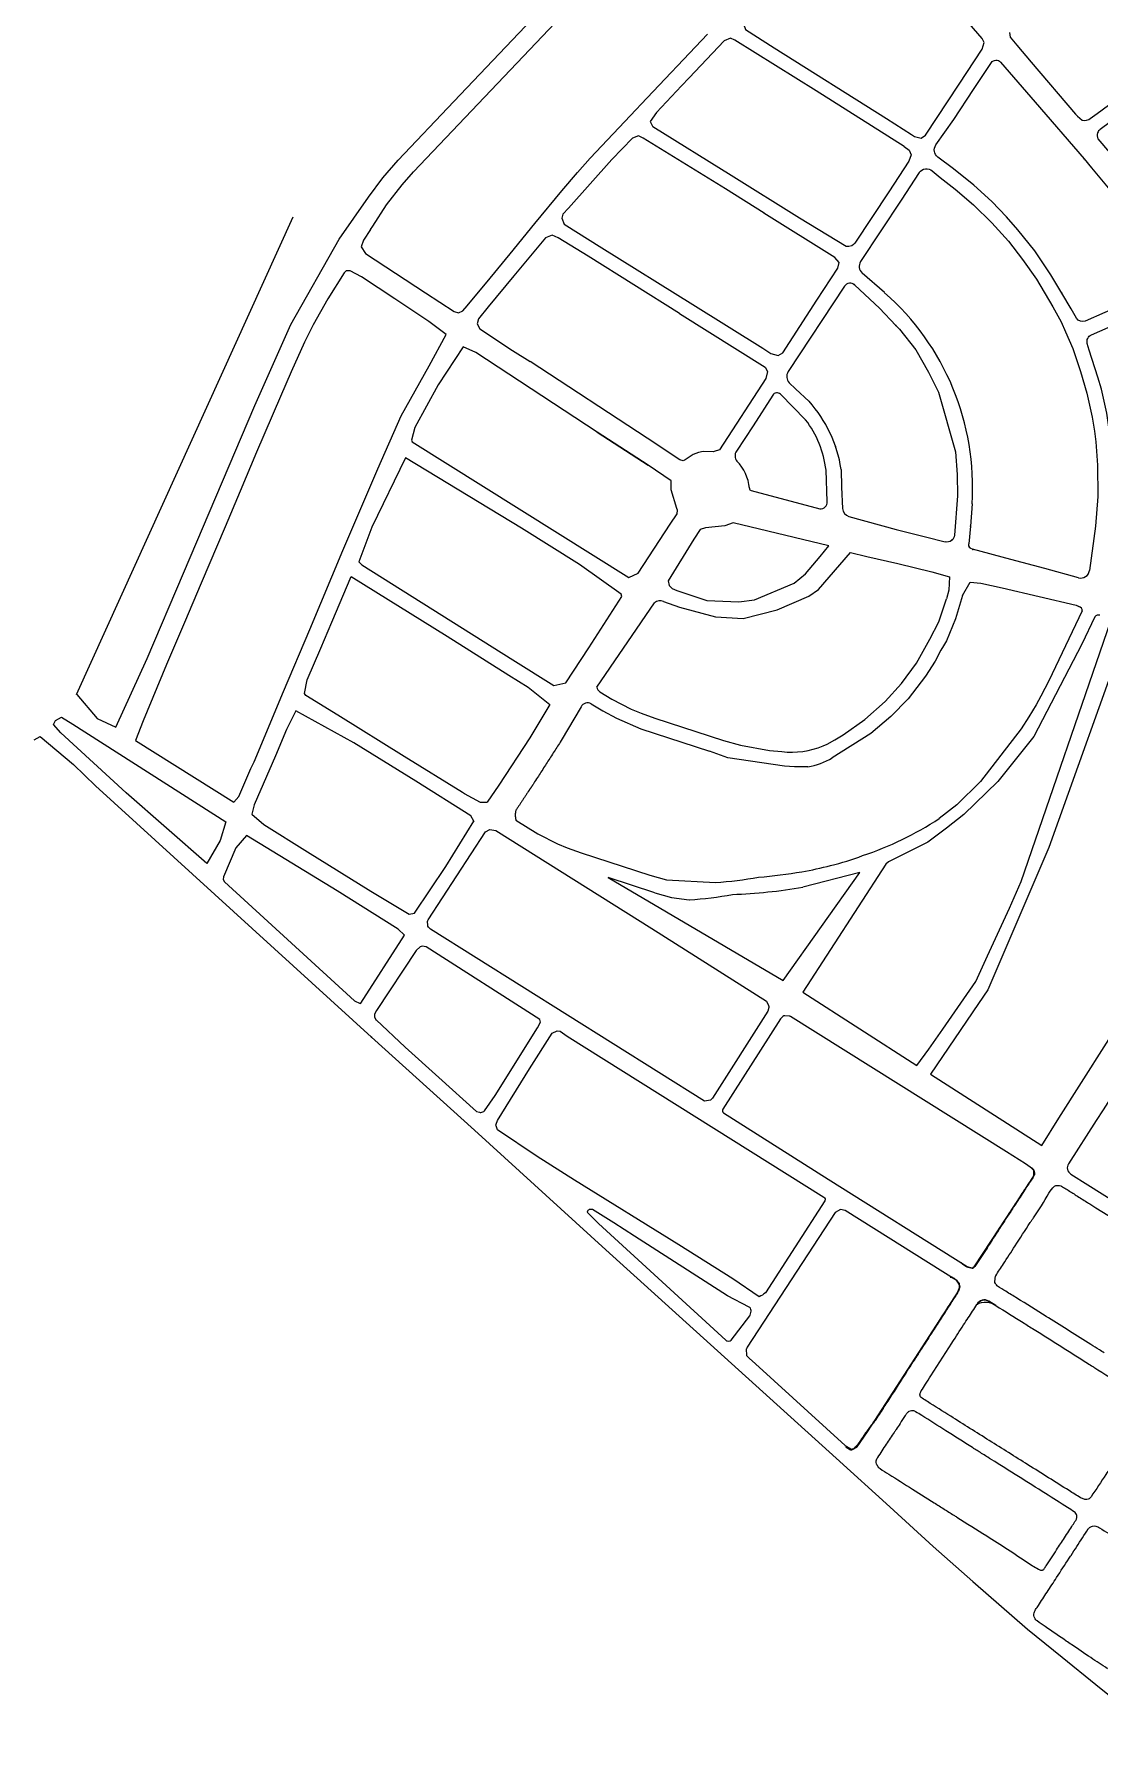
# Model space of a CAD drawing. Header units: millimetres. Extents: x 459866 to 460653, y 1408348 to 1409443.
# Drawn here: x 459866 to 460292, y 1408348 to 1409029 of the extents above; entities that cross this region are included whole.
import ezdxf

# ---------------------------------------------------------------- set-up
doc = ezdxf.new("R2010")
doc.units = ezdxf.units.MM
doc.header["$LTSCALE"] = 2
doc.layers.add('Réseau routier', color=7, linetype='Continuous')

# ---------------------------------------------------------------- blocks, each defined once
blk = doc.blocks.new('TCPOINT')
at = {"color": 0}
blk.add_point((0, 0), dxfattribs=at)

msp = doc.modelspace()

# ---------------------------------------------------------------- linework, layer by layer
at = {"layer": 'Réseau routier', "linetype": 'Continuous'}
for p, q in [((459883.34, 1408765.15), (459969.81, 1408955.82)), ((460231.46, 1408806.82), (460230.58, 1408803.4, 346.48)), ((460091.03, 1408768.07, 393.8), (460114.07, 1408801.77, 189.44)), ((460282.33, 1408800.86), (460283.42, 1408800.36)), ((460289.72, 1408796.14, 197.64), (460284.65, 1408785.24, -2.49)), ((460112.11, 1408693.02, 147.98), (460118.79, 1408691.22, 147.98)), ((460118.79, 1408691.22, 147.98), (460138.34, 1408690.12)), ((460114.17, 1408685.99, 108.55), (460120.84, 1408684.19, 108.55)), ((460120.84, 1408684.19, 108.55), (460127.91, 1408683.23))]:
    msp.add_line(p, q, dxfattribs=at)
at = {"layer": 'Réseau routier'}
for p, q in [((460205.83, 1408925.54), (460196.9, 1408933.36)), ((460189.85, 1408928.1), (460167.36, 1408894.01)), ((460072.14, 1408761.01), (460072.14, 1408761.01)), ((460084.68, 1408760.22, 189.44), (460076.75, 1408746.76, 189.44)), ((460041.84, 1408714.59), (460041.69, 1408714.34))]:
    msp.add_line(p, q, dxfattribs=at)
at = {"layer": 'Réseau routier', "linetype": 'Continuous', "flags": 128}
for points in [[(459883.35, 1408765.15), (459891.51, 1408755.55), (459899.04, 1408752.08), (459899.03, 1408752.08), (459911.48, 1408779.54), (459926.03, 1408813.57), (459954.5, 1408880.55), (459968.82, 1408912.81), (459988.16, 1408946.94), (459999.9, 1408963.64), (460005.58, 1408971.36), (460011.68, 1408978.47), (460033.91, 1409001.85), (460085.86, 1409056.56), (460107.62, 1409079.07), (460142.77, 1409116.33), (460147.55, 1409121.63), (460148.28, 1409123.57), (460148.19, 1409126.07)], [(460255.66, 1409029.36), (460255.97, 1409027.52), (460258.6, 1409024.33), (460264.42, 1409017.48), (460282.09, 1408996.83), (460282.86, 1408996.02), (460284.67, 1408994.32), (460285.57, 1408994.2), (460286.45, 1408994.34), (460287.34, 1408994.65), (460287.98, 1408995.07), (460290.74, 1408997.08), (460308.23, 1409009.93), (460319.52, 1409018.27), (460327.7, 1409024.38), (460347.21, 1409038.66)], [(460106.69, 1408998.59), (460108.74, 1409000.8), (460135.14, 1409028.71)], [(460213.65, 1408983.84), (460178.52, 1409006.05), (460146.11, 1409026.34), (460144.3, 1409027.04), (460141.83, 1409026.08), (460127.78, 1409011.27), (460124.75, 1409008.02), (460114.77, 1408997.4), (460112.32, 1408993.9), (460113.33, 1408991.76)], [(460157.73, 1408957.3), (460142.36, 1408966.96), (460109.5, 1408987.25), (460107.57, 1408988.19), (460105.17, 1408987.24), (460096.97, 1408978.71), (460079.64, 1408959.26), (460077.47, 1408956.87), (460077.03, 1408955.3), (460078.01, 1408952.82), (460092.96, 1408943.49), (460129.26, 1408920.87), (460157.19, 1408903.39), (460160.5, 1408901.29), (460163.35, 1408900.47), (460165.29, 1408901.59), (460178.87, 1408922.51), (460187.25, 1408935.33), (460187.69, 1408937.53), (460185.97, 1408939.63), (460157.68, 1408957.21)], [(459906.82, 1408746.84), (459946.06, 1408722.16), (459948.03, 1408724.49), (459952.82, 1408735.67), (459954.15, 1408738.32), (459965.9, 1408766.31), (459976.36, 1408791.16), (459989.64, 1408822.64), (460003.57, 1408855.19), (460012.84, 1408876.44), (460024.1, 1408896.39), (460030.87, 1408908.9), (460023.88, 1408914.04), (460010.3, 1408923.01), (459997.02, 1408931.79), (459992.53, 1408934.31), (459990.94, 1408934.26), (459990.12, 1408933.49), (459983.61, 1408923.11), (459977.71, 1408912.67), (459974.29, 1408905.83), (459968.92, 1408894), (459964.68, 1408884.11), (459955.17, 1408861.82), (459948.58, 1408846.32), (459942.58, 1408832.07), (459933.05, 1408809.64), (459926.39, 1408793.97), (459919.19, 1408777.1), (459909.87, 1408754.64), (459906.82, 1408746.84)], [(460057.86, 1408932.2), (460047.59, 1408919.82), (460043.7, 1408915.1), (460043.26, 1408913.16), (460044.28, 1408911.15), (460057.38, 1408902.5), (460064.43, 1408898.06)], [(460211.86, 1408910.98), (460218.38, 1408902.68), (460223.36, 1408893.87), (460227.32, 1408885.84), (460234.17, 1408862.01)]]:
    msp.add_lwpolyline(points, dxfattribs=at)
at = {"layer": 'Réseau routier', "color": 7, "linetype": 'Continuous', "flags": 128}
for points in [[(460199.45, 1409079.89), (460198.38, 1409081.2), (460196.66, 1409081.99), (460194.52, 1409081.29), (460182.22, 1409068.36), (460177.21, 1409063.12), (460167.32, 1409052.63), (460150.11, 1409034.59), (460149.52, 1409032.81), (460150.35, 1409030.58), (460161.83, 1409023.23), (460206.65, 1408995.06), (460216.61, 1408988.67), (460217.77, 1408987.91), (460220.41, 1408987.19), (460222.21, 1408988.37), (460235.59, 1409008.68), (460244.85, 1409022.69), (460245.64, 1409025.4), (460244.79, 1409026.98), (460225.93, 1409048.97), (460214.38, 1409062.46), (460199.45, 1409079.89)], [(460000.67, 1408950.74), (460001.6, 1408952.03), (460007.03, 1408960.53), (460013.26, 1408968.57), (460017.79, 1408973.7), (460059.06, 1409017.17), (460089.46, 1409049.26)], [(460000.66, 1408950.73), (459997.88, 1408946.48), (459996.93, 1408943.84), (459998.71, 1408941.22), (460022.56, 1408925.46), (460034.1, 1408917.97), (460035.73, 1408917.55), (460037.5, 1408918.31), (460039.21, 1408920.3), (460048.39, 1408931.36), (460056.34, 1408941.02), (460066.28, 1408953.17), (460076.99, 1408966.13), (460083.26, 1408973.52), (460088.39, 1408979.25), (460106.69, 1408998.59)], [(460213.65, 1408983.84), (460215.7, 1408982.38), (460216.45, 1408980.53), (460215.5, 1408977.97), (460207.56, 1408965.79), (460194.01, 1408945.32), (460193.46, 1408944.72), (460192.8, 1408944.28), (460191.63, 1408943.94), (460190.51, 1408943.95), (460171.92, 1408955.31), (460144.65, 1408972.3), (460113.37, 1408991.72)], [(460124.04, 1408917.17), (460087.51, 1408940.06), (460075.6, 1408947.41), (460073.13, 1408948.51), (460070.52, 1408947.48), (460057.86, 1408932.2)], [(460124.04, 1408917.17), (460158.23, 1408895.74), (460159.17, 1408894.05), (460158.51, 1408891.3), (460139.9, 1408862.79), (460137.84, 1408862.1), (460137.52, 1408862.07), (460133.46, 1408862.18), (460131.58, 1408861.7), (460129.43, 1408860.92), (460126.25, 1408858.84), (460125.51, 1408858.38), (460124.16, 1408858.8), (460111.04, 1408867.44), (460064.41, 1408898.07), (460064.39, 1408898.11)]]:
    msp.add_lwpolyline(points, dxfattribs=at)
at = {"layer": 'Réseau routier', "flags": 128}
for points in [[(460316.61, 1408956.91), (460317.15, 1408956.24, 0.199192), (460317.76, 1408955.92, 0.083538), (460318.5, 1408956.2), (460339.49, 1408969.25), (460359.79, 1408983.68), (460378.92, 1408998.12, 0.185273), (460379.5, 1408999.65, 0.19267), (460378.91, 1409001.84), (460374.78, 1409008.23), (460367.98, 1409017.12), (460354.15, 1409034.58, 0.186748), (460352.61, 1409035.09, 0.114193), (460351.16, 1409034.52), (460291.91, 1408990.69, 0.150333), (460290.88, 1408989.28, 0.197398), (460291.04, 1408986.91)], [(460254.47, 1408582.64), (460168.25, 1408636.67, 0.114574), (460167.82, 1408636.81), (460166.04, 1408637, 0.221369), (460165.24, 1408636.72), (460164.26, 1408635.78), (460141.29, 1408599.66, 0.414214), (460141.6, 1408598.28), (460183.35, 1408571.73), (460238.76, 1408536.86, 0.068031), (460239.01, 1408536.75), (460240.48, 1408536.31, 0.331057), (460241.6, 1408536.72), (460265.22, 1408572.61, 0.148703), (460265.39, 1408573.17), (460265.37, 1408575.04, 0.235763), (460264.96, 1408575.83), (460262.12, 1408577.94)]]:
    msp.add_lwpolyline(points, format="xyb", close=True, dxfattribs=at)
at = {"layer": 'Réseau routier', "linetype": 'Continuous', "flags": 128}
for points in [[(460280.36, 1408919.06), (460276.63, 1408925.31), (460272.24, 1408932.59), (460265.77, 1408942.24), (460259.09, 1408950.67), (460254.54, 1408955.82), (460248.66, 1408961.92), (460241.47, 1408968.47), (460233.33, 1408974.98), (460227.09, 1408979.66, -0.40697), (460226.34, 1408984.49), (460233.55, 1408994.61), (460241.28, 1409006.58), (460248.5, 1409017.33, -0.494584), (460252.15, 1409017.55), (460265.96, 1409001.58), (460285.48, 1408978.97), (460288.4, 1408975.38)], [(460219.69, 1408973.44, -0.451357), (460224.89, 1408974.18), (460228.07, 1408971.46), (460234.08, 1408966.87), (460241.36, 1408960.64), (460248.71, 1408953.35), (460255.29, 1408946.05), (460260.97, 1408938.73), (460266.43, 1408930.93), (460273.05, 1408919.94)], [(460288.4, 1408975.38), (460295.81, 1408966.56), (460307.05, 1408953.31), (460325.16, 1408933.55, -0.512043), (460324.67, 1408931.17), (460315.76, 1408927.19), (460308.79, 1408924.14), (460293.8, 1408917.61), (460285.93, 1408914.19, -0.381912), (460282.52, 1408915.32), (460280.36, 1408919.06)]]:
    msp.add_lwpolyline(points, format="xyb", dxfattribs=at)
at = {"layer": 'Réseau routier'}
for points in [[(460219.69, 1408973.44), (460212.46, 1408962.46), (460196.28, 1408937.92, 0.3749), (460196.9, 1408933.36)], [(460211.86, 1408910.98), (460210.4, 1408912.49), (460203.81, 1408919.33), (460193.95, 1408928.58, 0.465031), (460189.85, 1408928.1)], [(460167.36, 1408894.01, 0.35539), (460167.8, 1408889.61), (460170.29, 1408887.12), (460175.72, 1408882.17)], [(460234.17, 1408862.01), (460234.85, 1408852.95), (460234.98, 1408844.41), (460233.8, 1408828.79, -0.4657), (460230.07, 1408826.1)], [(460283.23, 1408811.75), (460269.79, 1408815.44), (460256.25, 1408819.06), (460240.97, 1408823.11, -0.367203), (460239.49, 1408825.24)]]:
    msp.add_lwpolyline(points, format="xyb", dxfattribs=at)
at = {"layer": 'Réseau routier', "flags": 128}
for points in [[(460296.42, 1408835.88), (460297, 1408845.81), (460296.12, 1408866.37), (460294.53, 1408877.47), (460292.4, 1408886.97), (460291.04, 1408891.82), (460287.52, 1408902.55), (460286.77, 1408905.19, -0.375495), (460288.46, 1408908.76), (460307.19, 1408916.92), (460317.65, 1408921.51), (460329.11, 1408926.54, -0.369711), (460332.22, 1408925.6), (460337.2, 1408917.8)], [(460174.34, 1408874.84), (460164.3, 1408885.01, 0.480825), (460161.19, 1408884.68), (460153.36, 1408872.45), (460146.73, 1408862.31, 0.340563), (460146.93, 1408858.3)], [(460188.5, 1408855.02), (460188.69, 1408847.98), (460189.05, 1408839.45, 0.326478), (460191.62, 1408836.22), (460210.54, 1408831.06), (460222.12, 1408828.12), (460230.07, 1408826.1)], [(460151.83, 1408847.93), (460151.88, 1408847.44, 0.313045), (460152.62, 1408846.57), (460179.99, 1408839.25, 0.482151), (460182.89, 1408842.18)], [(460234.85, 1408531.21), (460190.08, 1408559.24), (460188.27, 1408559.59), (460186.15, 1408558.5), (460151.01, 1408504.77), (460150.72, 1408504.1, 0.110678), (460150.64, 1408503.67), (460150.7, 1408501.75, 0.179317), (460150.96, 1408501.11), (460151.73, 1408500.27), (460154.28, 1408498), (460190.09, 1408465.47), (460192.41, 1408464.12, 0.240971), (460193.32, 1408464.07), (460194.53, 1408464.61, 0.139814), (460194.95, 1408464.96), (460198.99, 1408470.91), (460235.57, 1408527.41, 0.137796), (460235.73, 1408527.93), (460235.78, 1408529.76, 0.190756), (460235.53, 1408530.45), (460234.85, 1408531.21)]]:
    msp.add_lwpolyline(points, format="xyb", dxfattribs=at)
for points in [[(460273.05, 1408919.94), (460276.35, 1408913.87), (460278.07, 1408909.93), (460280.93, 1408903.2), (460284.08, 1408894.07), (460286.61, 1408885.43), (460288.69, 1408875.82), (460289.64, 1408870.23), (460290.17, 1408866.05), (460290.78, 1408856.7), (460290.95, 1408844.25), (460290.11, 1408832.36), (460287.62, 1408814.64)], [(460182.89, 1408842.18), (460182.48, 1408854.73)], [(459866.35, 1408747.14), (459868.79, 1408748.45), (459882.1, 1408737.18), (459890.87, 1408728.76), (460000.98, 1408628.43), (460042.12, 1408591.29), (460094.57, 1408543.6), (460186.47, 1408460.46), (460207.89, 1408441.02), (460225.28, 1408425.22), (460241.04, 1408411.15), (460262.94, 1408392.22), (460276.75, 1408381.02), (460290.15, 1408370.13), (460299.74, 1408362.35), (460317.01, 1408348.38)]]:
    msp.add_lwpolyline(points, dxfattribs=at)
at = {"layer": 'Réseau routier', "linetype": 'Continuous'}
for points in [[(460091.09, 1408869.86), (460042.72, 1408901.69), (460037.63, 1408903.9), (460027.65, 1408888.75), (460018.29, 1408871.79), (460016.97, 1408866.65), (460017.26, 1408866.06), (460103.77, 1408811.93), (460107.44, 1408813.61), (460120.24, 1408833.19), (460123.06, 1408837.29), (460123.23, 1408838.7), (460122.88, 1408839.46), (460120.71, 1408846.89), (460120.6, 1408850.41), (460111.48, 1408856.64)], [(460236.98, 1408804.71), (460239.98, 1408810.07), (460244.3, 1408809.65), (460252.78, 1408807.76), (460282.33, 1408800.86)]]:
    msp.add_lwpolyline(points, dxfattribs=at)
at = {"layer": 'Réseau routier', "flags": 128}
msp.add_lwpolyline([(460091.09, 1408869.86), (460111.48, 1408856.64)], close=True, dxfattribs=at)
at = {"layer": 'Réseau routier', "linetype": 'Continuous'}
msp.add_lwpolyline([(460014.58, 1408859.65), (460001.21, 1408832.02), (459996.03, 1408818.18), (459997.14, 1408816.94), (460057.47, 1408779.06), (460073.78, 1408768.76), (460078.62, 1408769.86), (460087.78, 1408783.74), (460101, 1408804.23), (460100.76, 1408805.28), (460084.08, 1408817.12), (460060.95, 1408831.61)], close=True, dxfattribs=at)
at = {"layer": 'Réseau routier'}
for points in [[(460240.77, 1408841.24), (460240.18, 1408832.38), (460239.49, 1408825.24)], [(460179.52, 1408807.06), (460179.52, 1408807.06), (460192.25, 1408821.82), (460198.77, 1408820.28), (460211.09, 1408817.47), (460224.69, 1408814.13), (460231.78, 1408812.11), (460231.46, 1408806.82)]]:
    msp.add_lwpolyline(points, dxfattribs=at)
msp.add_lwpolyline([(460169.77, 1408809.67), (460174.34, 1408813.39), (460180.1, 1408820.22), (460183.65, 1408824.44), (460145.39, 1408833.64), (460142.08, 1408832.43), (460134.38, 1408831.68), (460132.26, 1408831.02), (460129.66, 1408827.11), (460119.52, 1408810.57), (460119.91, 1408808.67), (460121.05, 1408807.52), (460122.89, 1408806.72), (460134.87, 1408802.69), (460147.7, 1408802.13), (460153.98, 1408802.98)], close=True, dxfattribs=at)
at = {"layer": 'Réseau routier', "linetype": 'Continuous', "flags": 128}
for points in [[(459985.14, 1408793.99), (459992.87, 1408812.24), (460031.2, 1408788.46), (460055.9, 1408772.91), (460063.55, 1408768.07), (460072.22, 1408761.14), (460064.23, 1408747.89), (460051.81, 1408728.96), (460047.27, 1408722.25), (460046.89, 1408722.03), (460044.5, 1408722.03), (460038.16, 1408725.59), (460037.31, 1408726.1), (460014.13, 1408740.46), (459987.56, 1408756.96), (459974.83, 1408764.8), (459974.23, 1408765.63), (459975.35, 1408770.99), (459980.78, 1408783.63)], [(459962.7, 1408740.74), (459954.15, 1408721.08), (459953.25, 1408717.47), (459958.1, 1408713.32), (459975.49, 1408702.44), (460000.74, 1408686.68), (460016.07, 1408677.47), (460018.18, 1408677.88), (460024.43, 1408687.2), (460030.66, 1408696.6), (460041.84, 1408714.59), (460040.73, 1408716.82), (460018.71, 1408730.63), (459993.96, 1408745.91), (459970.77, 1408758.62), (459967.16, 1408751.15)], [(459940.66, 1408706.87), (459935.25, 1408697.76), (459903.14, 1408725.96), (459877, 1408749.9), (459874.14, 1408753.2), (459874.9, 1408754.74), (459877.34, 1408756.1), (459881.86, 1408753.38), (459942.85, 1408714.3)], [(459996.46, 1408641.89), (459996.76, 1408641.97), (460014.27, 1408669.11), (460011.73, 1408671.49), (459987.35, 1408686.81), (459951.09, 1408708.9), (459946.94, 1408703.99), (459941.9, 1408692.35), (459941.81, 1408691.3), (459942.32, 1408690.4), (459994.19, 1408642.92)]]:
    msp.add_lwpolyline(points, close=True, dxfattribs=at)
at = {"layer": 'Réseau routier', "linetype": 'Continuous', "elevation": 145.09, "flags": 128}
for points in [[(460236.98, 1408804.71), (460234.21, 1408795.37), (460230.53, 1408786.65), (460229.42, 1408784.66), (460228.37, 1408782.91), (460226.07, 1408778.48), (460222.18, 1408772.45), (460215.21, 1408763.44), (460208.34, 1408756.41), (460200.38, 1408749.61), (460184.97, 1408739.89)], [(460181.33, 1408744.67), (460182.89, 1408745.42), (460185.95, 1408747.03), (460189.33, 1408749.02), (460197.91, 1408755.21), (460206.06, 1408762.41), (460212.65, 1408769.63), (460218.53, 1408777.66), (460223.97, 1408787.2), (460227.44, 1408794.12), (460230.58, 1408803.4)]]:
    msp.add_lwpolyline(points, dxfattribs=at)
at = {"layer": 'Réseau routier', "flags": 128}
for points, elevation in [([(460092.19, 1408766.26), (460096.94, 1408763.33), (460104.74, 1408759.38), (460108.68, 1408757.78), (460114.18, 1408755.75), (460141.6, 1408746.78)], 189.44), ([(460088.74, 1408761.44), (460093.39, 1408758.61), (460098.79, 1408755.71), (460108.56, 1408751.53), (460135.99, 1408742.56)], 189.44), ([(460002.75, 1408635.35), (460002.84, 1408635.3), (460014.49, 1408624.49), (460027.9, 1408612.39), (460042.9, 1408598.81)], 204.02)]:
    msp.add_lwpolyline(points, dxfattribs=dict(at, elevation=elevation))
at = {"layer": 'Réseau routier', "linetype": 'Continuous', "elevation": 145.09}
for points in [[(460141.6, 1408746.78), (460148.27, 1408744.97), (460159.96, 1408742.78), (460164.84, 1408742.41)], [(460175.22, 1408736.28), (460169.94, 1408736.31), (460165.93, 1408736.54), (460143.33, 1408739.93), (460135.99, 1408742.56)]]:
    msp.add_lwpolyline(points, dxfattribs=at)
at = {"layer": 'Réseau routier', "color": 0, "flags": 128}
for points in [[(460378.49, 1408487.05, 0.000005), (460370.26, 1408472.69, 0.000029)], [(460293.53, 1408502.43, 0.002562), (460291.61, 1408503.66, 0.000947), (460288.14, 1408505.84, 0.000196), (460271.32, 1408516.37, 0.000062), (460270.3, 1408517.01, 0.000005), (460258.63, 1408524.3, 0.002664), (460254.26, 1408527, -0.003522), (460250.96, 1408529.04, -0.09074), (460250.77, 1408529.23, -0.015448), (460249.86, 1408530.51)], [(460331.78, 1408407.75, 0.000009), (460355.58, 1408392.99, 0.000451)], [(460249.86, 1408530.51, -0.017938), (460250.08, 1408532.88, -0.110994), (460250.22, 1408533.24, -0.002577), (460253.26, 1408537.92, 0.001676), (460257.95, 1408545.1, 0.000553), (460263.98, 1408554.41, -0.005528), (460264.59, 1408555.34, -0.004934), (460264.64, 1408555.41, 0.000391), (460265.27, 1408556.31, 0.028346), (460271.44, 1408566.21, -0.093386), (460273.7, 1408568.97, -0.119718), (460274.2, 1408569.22, -0.080072), (460275.04, 1408569.27, -0.044182), (460276.18, 1408569.06, -0.070662), (460276.85, 1408568.76, -0.000996), (460278.68, 1408567.62, -0.000488), (460282.39, 1408565.28, -0.000009), (460286.6, 1408562.63, 0.000031), (460287.84, 1408561.85, 0.000272), (460325.92, 1408537.86, 0.000364)], [(460352.57, 1408464.98, -0.000011), (460342.16, 1408471.57, -0.000525)], [(460288.31, 1408445.04, -0.108826), (460287.12, 1408444.03, -0.17353), (460286.14, 1408443.89, -0.032157), (460284.79, 1408444.26, -0.057099), (460284.07, 1408444.6, -0.000378), (460279.47, 1408447.49, -0.000106), (460263.09, 1408457.77, -0.000001), (460247.65, 1408467.46, -0.000001), (460232.24, 1408477.13, -0.000283), (460222.95, 1408482.98, -0.001254), (460220.86, 1408484.3, -0.107657), (460220.19, 1408484.96, -0.137764), (460219.97, 1408485.67, -0.086014), (460220.08, 1408486.42, -0.063695), (460220.52, 1408487.34, -0.000018), (460222.15, 1408489.89, -0.000014), (460224.33, 1408493.29, 0), (460232.71, 1408506.34, -0.000026), (460232.83, 1408506.53, -0.000744), (460232.84, 1408506.55, -0.000002), (460237.39, 1408513.6, -0.000759), (460239.25, 1408516.46, -0.000409), (460242.71, 1408521.78)], [(460250.29, 1408521.3, -0.000513), (460261.19, 1408514.51, -0.001295), (460265.5, 1408511.8, -0.000121), (460286.83, 1408498.32, 0.001215), (460288.96, 1408496.98, 0.000264), (460289.44, 1408496.68, 0.00001), (460302.19, 1408488.73, 0.001312), (460306.78, 1408485.88, -0.001848), (460310.04, 1408483.85, -0.132869), (460311.29, 1408482.5, -0.181222), (460311.46, 1408481.14, -0.044878), (460311.07, 1408479.98, -0.041002), (460310.43, 1408478.8, -0.001057), (460307.15, 1408473.79, 0.001055), (460303.86, 1408468.77, 0.000015), (460302.28, 1408466.34, -0.000005), (460297.68, 1408459.3, -0.000925), (460294.17, 1408453.93, -0.000557), (460288.31, 1408445.04)], [(460203.04, 1408460.64, 0.108923), (460202.41, 1408459.23, 0.166382), (460202.53, 1408458.21, 0.052575), (460203.35, 1408456.89, 0.085608), (460204.06, 1408456.24, 0.001118), (460207.55, 1408454.02, 0.000416), (460216.97, 1408448.07), (460225.68, 1408442.58, -0.00002), (460229.57, 1408440.12, 0.000006), (460233.46, 1408437.67, 0.00045), (460234.66, 1408436.92, -0.000045), (460246.61, 1408429.41, -0.007959), (460263.16, 1408418.63, 0.028687), (460267.88, 1408415.83, 0.087397), (460268.41, 1408415.67, 0.112555), (460268.84, 1408415.71, 0.078739), (460269.22, 1408415.91, 0.081359), (460269.51, 1408416.21, 0.007684), (460270.36, 1408417.46, 0.00152), (460274.54, 1408423.84, 0.000007), (460277.64, 1408428.62, 0.000013), (460279.42, 1408431.35, 0.000419), (460280.91, 1408433.66, 0.000502), (460282.15, 1408435.58, 0.089993), (460282.59, 1408436.63, 0.111369), (460282.58, 1408437.55, 0.101596), (460282.22, 1408438.33, 0.086488), (460281.49, 1408439.02, 0.005588), (460278.91, 1408440.72, 0.001653), (460270.08, 1408446.31, 0.000018), (460248.46, 1408459.91, 0.000427), (460247.55, 1408460.48, 0.000235), (460243.6, 1408462.95, -0.000542), (460241.89, 1408464.02, -0.000797), (460240.93, 1408464.63, 0.000072), (460230.26, 1408471.37, 0.000462), (460220.66, 1408477.43, 0.001847), (460218.25, 1408478.93, 0.084138), (460217.47, 1408479.25, 0.074589), (460216.53, 1408479.32, 0.110045), (460215.54, 1408479.01, 0.103727), (460214.73, 1408478.29, 0.003683), (460214.28, 1408477.68, 0.00827), (460214.08, 1408477.4, 0.007754), (460212.01, 1408474.21, -0.01065), (460210.49, 1408471.9, -0.000867), (460210.37, 1408471.73, 0.000145), (460209.67, 1408470.72, 0.006294), (460206.48, 1408465.99, 0.00564), (460203.04, 1408460.64)], [(460279.51, 1408420.47, 0.000164), (460280.04, 1408421.26, 0.00036), (460280.27, 1408421.62, 0.003928), (460284.84, 1408428.66, -0.007835), (460287.16, 1408432.17, -0.097267), (460287.93, 1408432.92, -0.100021), (460288.9, 1408433.31, -0.107109), (460290.12, 1408433.28, -0.077809), (460291.67, 1408432.63, -0.001091), (460299.11, 1408428.02, 0.000564)], [(460294.8, 1408376.4, -0.000845), (460288.18, 1408380.82, -0.000723), (460280.47, 1408386, -0.000264), (460280.42, 1408386.03, -0.000006), (460278.4, 1408387.4, -0.003307), (460269.93, 1408393.21, -0.008805), (460266.8, 1408395.46, -0.090594), (460265.81, 1408396.54, -0.122247), (460265.46, 1408397.58, -0.09075), (460265.57, 1408398.7, -0.073552), (460266.15, 1408399.97, -0.00146), (460267.25, 1408401.66, 0.000467), (460270.71, 1408406.94, 0.000746), (460274.52, 1408412.77, 0.000567), (460279.51, 1408420.47)], [(460303.74, 1408370.44, 0.000035), (460299.6, 1408373.22, 0.000754)]]:
    msp.add_lwpolyline(points, format="xyb", dxfattribs=at)
at = {"layer": 'Réseau routier', "elevation": -1.77, "flags": 128}
msp.add_lwpolyline([(460159.61, 1408640.33), (460159.25, 1408638.85), (460137.19, 1408604.07), (460136.31, 1408603.26), (460134, 1408602.93), (460024.54, 1408671.5), (460023.78, 1408672.31, -0.188322), (460023.47, 1408673.09), (460023.46, 1408674.62, -0.147864), (460023.64, 1408675.26), (460046.61, 1408710.4), (460048.32, 1408711.33), (460050.7, 1408710.85), (460112.96, 1408671.76), (460158.69, 1408642.78), (460159.52, 1408641.11, -0.175923)], format="xyb", close=True, dxfattribs=at)
at = {"layer": 'Réseau routier', "flags": 128}
for points, elevation in [([(460042.9, 1408598.81), (460044.14, 1408598.44, 0.127243), (460044.64, 1408598.43), (460045.53, 1408598.62, 0.187704), (460046.13, 1408599.02), (460050.45, 1408605.16), (460067.31, 1408632.09), (460068.47, 1408634.37), (460068.26, 1408635.5), (460022.88, 1408664.44), (460021.3, 1408664.7, 0.225588), (460020.48, 1408664.46), (460018.91, 1408663.08), (460003.06, 1408639.02), (460002.3, 1408637.65), (460002.28, 1408637.12), (460002.3, 1408636.59), (460002.75, 1408635.35)], 210.84), ([(460079.2, 1408628.86), (460181.64, 1408564.53, -0.417356), (460181.95, 1408563.14), (460158.3, 1408526.37, -0.055474), (460155.78, 1408524.83), (460145.27, 1408531.98), (460123.71, 1408545.6), (460082.04, 1408571.3), (460067.23, 1408580.79), (460051.28, 1408591.51), (460050.77, 1408593.03, -0.170837), (460050.78, 1408593.69), (460051.32, 1408595.12), (460064.16, 1408615.76), (460073.21, 1408630.07), (460075.2, 1408630.95), (460076.33, 1408630.78), (460079.2, 1408628.86)], 209.6), ([(460089.23, 1408559.68), (460088.22, 1408559.66, 0.33182), (460087.27, 1408558.93), (460087.19, 1408558.62), (460091.68, 1408554.11), (460142.46, 1408507.46, 0.16847), (460143.06, 1408507.2), (460143.73, 1408507.15, 0.252616), (460144.6, 1408507.54), (460152.02, 1408517.17, 0.101068), (460152.19, 1408517.53), (460152.59, 1408519.06, 0.17945), (460152.52, 1408519.75), (460152.29, 1408520.22, 0.158348), (460151.86, 1408520.67), (460143.19, 1408525.24), (460105.98, 1408549.07), (460097.72, 1408554.3), (460089.23, 1408559.68)], 212.14)]:
    msp.add_lwpolyline(points, format="xyb", dxfattribs=dict(at, elevation=elevation))
at = {"layer": 'Réseau routier', "linetype": 'Continuous', "flags": 128}
msp.add_lwpolyline([(460301, 1408611.83), (460293.1, 1408599.46), (460290.29, 1408595.11), (460279.28, 1408577.92, 0.435845), (460280.23, 1408573.77), (460286.96, 1408569.55), (460324.91, 1408545.62), (460345.83, 1408532.46), (460379.79, 1408511), (460386.28, 1408506.88, 0.426866), (460390.31, 1408507.56), (460395.13, 1408515.56), (460410.76, 1408541.84, 0.411996), (460410.08, 1408546.29), (460397.42, 1408554.77), (460305.01, 1408612.65, 0.267586)], format="xyb", close=True, dxfattribs=at)
at = {"layer": 'Réseau routier', "color": 18, "true_color": 0x000000, "flags": 128}
for points in [[(460264.57, 1408576.31, -0.074409), (460265.24, 1408575.58, -0.093718), (460265.55, 1408574.86, -0.046944), (460265.7, 1408573.68, -0.145156), (460265.6, 1408573.3, -0.01199), (460264.39, 1408571.42, 0.005511), (460261.71, 1408567.36, 0.000274), (460258.12, 1408561.79, -0.002204), (460257.67, 1408561.1, -0.000457), (460257.55, 1408560.91, 0.000044), (460256.23, 1408558.92, 0.003666), (460246.12, 1408543.3, -0.008963), (460241.92, 1408536.96, -0.059742), (460241.37, 1408536.34, -0.100971), (460240.94, 1408536.09, -0.129176), (460240.79, 1408536.08, -0.017064), (460239.75, 1408536.31, -0.073939), (460237.9, 1408537.11, -0.070454), (460236.27, 1408538.46)], [(460264.48, 1408576.2, -0.074409), (460265.12, 1408575.5, -0.093718), (460265.4, 1408574.83, -0.046944), (460265.55, 1408573.67, -0.145156), (460265.47, 1408573.37, -0.01199), (460264.26, 1408571.5, 0.005511), (460261.58, 1408567.44, 0.000274), (460258, 1408561.87, -0.002204), (460257.55, 1408561.18, -0.000457), (460257.42, 1408560.99, 0.000044), (460256.11, 1408559, 0.003666), (460245.99, 1408543.38, -0.008963), (460241.79, 1408537.05, -0.059742), (460241.27, 1408536.45, -0.100971), (460240.89, 1408536.23, -0.129176), (460240.82, 1408536.23, -0.017064), (460239.79, 1408536.46, -0.073939), (460237.97, 1408537.23, -0.070454), (460236.38, 1408538.56, -0.070454)], [(460232.12, 1408532.84, -0.081153), (460233.65, 1408532.22, -0.093514), (460234.71, 1408531.25, -0.070522), (460235.82, 1408529.26, -0.18272), (460235.82, 1408528.36, -0.030388), (460235.17, 1408526.9, -0.023319), (460234.12, 1408525.09, -0.000178), (460228.45, 1408516.28, -0.000317), (460225.26, 1408511.33, -0.000018), (460220.11, 1408503.37, 0.000052), (460218.3, 1408500.57, 0.000692), (460213.74, 1408493.48, -0.000478), (460207.14, 1408483.22, -0.001943), (460204.06, 1408478.5, -0.003461), (460202.31, 1408475.87, -0.009686), (460201.29, 1408474.41, 0.003796), (460198.63, 1408470.74, 0.008438), (460197.26, 1408468.73, -0.006022), (460195.35, 1408465.92, -0.049798), (460194.42, 1408464.83, -0.044875), (460193.18, 1408463.84, -0.251383), (460192.02, 1408463.73, -0.143983), (460190.5, 1408464.98)], [(460232.09, 1408532.7, -0.081153), (460233.57, 1408532.09, -0.093514), (460234.59, 1408531.16, -0.070522), (460235.68, 1408529.21, -0.18272), (460235.68, 1408528.41, -0.030388), (460235.04, 1408526.96, -0.023319), (460234, 1408525.17, -0.000178), (460228.32, 1408516.36, -0.000317), (460225.13, 1408511.42, -0.000018), (460219.99, 1408503.45, 0.000052), (460218.18, 1408500.65, 0.000692), (460213.61, 1408493.56, -0.000478), (460207.01, 1408483.3, -0.001943), (460203.94, 1408478.58, -0.003461), (460202.19, 1408475.95, -0.009686), (460201.17, 1408474.5, 0.003796), (460198.51, 1408470.83, 0.008438), (460197.14, 1408468.82, -0.006022), (460195.23, 1408466, -0.049798), (460194.32, 1408464.94, -0.044875), (460193.1, 1408463.97, -0.251383), (460192.08, 1408463.87, -0.143983), (460190.63, 1408465.06, -0.143983)], [(460250.21, 1408521.17), (460247.33, 1408522.96, 0.441012), (460242.85, 1408521.71, 0.441012)]]:
    msp.add_lwpolyline(points, format="xyb", dxfattribs=at)
msp.add_lwpolyline([(460250.29, 1408521.3), (460247.41, 1408523.09, 0.441012), (460242.71, 1408521.78, -0.303365)], format="xyb", close=True, dxfattribs=at)
at = {"layer": 'Réseau routier'}
for points in [[(460117.59, 1408802.25, 189.44), (460123.92, 1408799.98, 0), (460138.42, 1408796.17, 0), (460149.46, 1408795.57, 0), (460162.96, 1408798.95, 0), (460175.62, 1408804.47, 0), (460179.52, 1408807.06, 0)], [(460284.65, 1408785.24, -2.49), (460265.45, 1408748.47, 0), (460251.01, 1408730.44, 0), (460237.53, 1408717.33, 0), (460230.63, 1408711.83, 0), (460223.05, 1408706.31, 0), (460214.61, 1408701.95, 0), (460207.42, 1408698.41, 0), (460206.38, 1408697.49, 0), (460173.17, 1408646.44, 0), (460218.71, 1408617.12, 0), (460223.5, 1408623.66, 0), (460229.11, 1408631.66, 0), (460242.34, 1408650.69, 0), (460246.94, 1408660.87, 0), (460255.69, 1408679.96, 0), (460260.35, 1408690.54, 0), (460296.14, 1408794.64, 0)], [(460302.98, 1408792.14, 0), (460271.37, 1408704.07, 0), (460247.04, 1408647.29, 0), (460243.38, 1408641.88, 0), (460224.18, 1408613.7, 0), (460268.64, 1408585.26, 0), (460275.36, 1408596.12, 152.9), (460303.49, 1408640.28, 152.9), (460306.57, 1408647.16, 152.9), (460322.18, 1408686.97, 152.9), (460326.88, 1408701.01, 152.9), (460339.49, 1408744.75, 152.9)], [(460058.68, 1408715.02, 191.35), (460067.45, 1408709.57, 192.33), (460075.25, 1408705.62, 192.33), (460079.19, 1408704.02, 192.33), (460084.69, 1408702, 192.33), (460112.11, 1408693.02, 192.33)], [(460114.17, 1408685.99, 152.9), (460095.57, 1408692.08, 152.9), (460165.34, 1408651.04, 0), (460195.92, 1408694.11, 0), (460173.24, 1408688.31, 0)]]:
    msp.add_polyline3d(points, dxfattribs=at)
at = {"layer": 'Réseau routier', "linetype": 'Continuous'}
msp.add_polyline3d([(460284.74, 1408798.5, 197.65), (460271.35, 1408770.58, 0), (460268.24, 1408764.56, 0), (460266.31, 1408761.08, 0), (460263.49, 1408756.3, 0), (460260.4, 1408751.41, 0), (460244.14, 1408730.52, 199.79), (460234.63, 1408721.19, 58.92), (460227.64, 1408715.66, 0)], dxfattribs=at)
at = {"layer": 'Réseau routier'}
for centre, radius, start, end in [((460137.99, 1408848.03), 103, 356.21706, 48.80373), ((460136.44, 1408847.1), 52.66, 8.65463, 41.75963), ((460140.96, 1408849.62), 41.84, 6.98751, 37.06791), ((460134.51, 1408846.08), 17.42, 4.78115, 44.54614), ((460284.16, 1408815.13), 3.5, 254.64861, 351.99184), ((460116.17, 1408799.53, 189.44), 3.07, 62.37058, 133.20727), ((460282.93, 1408798.61, 197.65), 1.82, 356.50075, 74.08145), ((460291.2, 1408795.08, 197.64), 1.82, 70.53241, 144.39568), ((460093.38, 1408768.3, 393.8), 2.36, 185.46532, 239.58239), ((460087.27, 1408758.95, 189.44), 2.89, 59.40396, 153.89356), ((460168.78, 1408775.03, 348.12), 32.86, 263.10385, 292.45295), ((460170.59, 1408763.77, 145.09), 27.87, 279.56931, 301.04706), ((460155.83, 1408825.03), 130.84, 288.37989, 303.28495), ((460151.1, 1408824.72), 132.05, 279.46028, 284.56938), ((460158.36, 1408803.26), 109.47, 283.71808, 290.7175), ((460126.83, 1408851.03), 161.32, 274.09381, 280.26534), ((460138.02, 1408891.5), 206.23, 271.97944, 279.83228), ((460144.06, 1408853.2), 161.32, 274.09381, 280.26534), ((460116.4, 1408844.13), 161.32, 274.09381, 280.26534)]:
    msp.add_arc(centre, radius, start, end, dxfattribs=at)
msp.add_rational_spline([(460076.75, 1408746.76, 396.68), (460071.05, 1408737.9, 396.68), (460065.36, 1408729.04, 396.68), (460064.82, 1408728.25, 396.68), (460064.28, 1408727.45, 396.68), (460061.46, 1408723.17, 396.68), (460058.64, 1408718.89, 396.68), (460058.19, 1408716.95, 396.68), (460058.68, 1408715.02, 396.68)], [1, 1, 1, 1, 1, 1, 1, 0.971612852933, 1], degree=2, knots=[0, 0, 0, 1, 1, 2, 2, 3, 3, 3.477682, 3.477682, 3.477682], dxfattribs=at)
msp.add_point((460000.98, 1408628.43), dxfattribs=at)

# ---------------------------------------------------------------- block references
for p in [(460285.48, 1408978.97), (460193.72, 1408928.79), (460276.63, 1408925.31), (460210.4, 1408912.49), (460186.29, 1408864.09), (460240.18, 1408832.38), (460232.86, 1408826.84), (460239.78, 1408823.85), (460241.1, 1408823.08), (460287.05, 1408813.04)]:
    msp.add_blockref('TCPOINT', p, dxfattribs=at)

doc.saveas('drawing.dxf')
